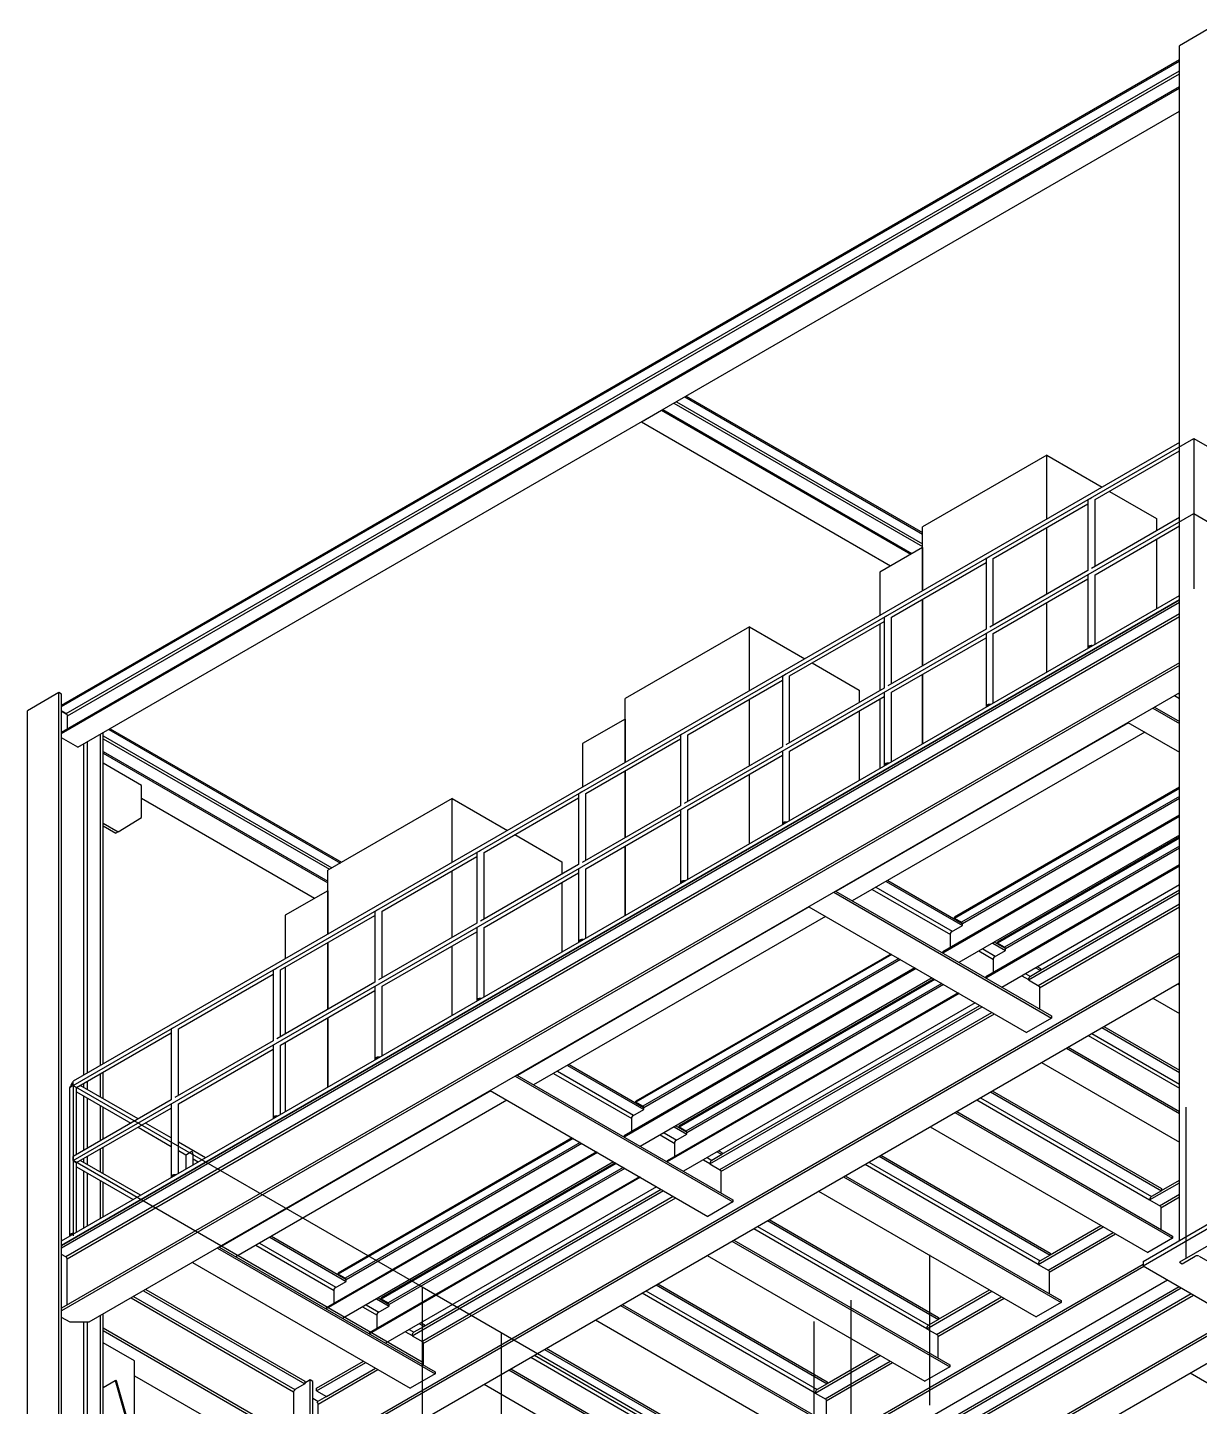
# Model space of a CAD drawing. Header units: inches. Extents: x -1490 to 2215, y -1057 to 1547.
# Drawn here: x 1652.7 to 1920.3, y -803.8 to -488.9 of the extents above; entities that cross this region are included whole.
import ezdxf

# ---------------------------------------------------------------- set-up
doc = ezdxf.new("R2010")
doc.units = ezdxf.units.IN
doc.header["$MEASUREMENT"] = 0

msp = doc.modelspace()

# ---------------------------------------------------------------- linework, layer by layer
at = {"color": 7, "linetype": 'Continuous', "lineweight": 25}
for p, q in [((1922.92, -488.94), (1915.76, -493.07)), ((1915.76, -765.85), (1915.76, -493.07)), ((1660.48, -643.63), (1915.76, -496.26)), ((1660.48, -643.96), (1915.76, -496.59)), ((1661.52, -645.58), (1915.76, -498.81)), ((1661.8, -646.07), (1915.76, -499.47)), ((1660.48, -649.78), (1915.76, -502.41)), ((1660.48, -650.11), (1915.76, -502.74)), ((1664.18, -653.27), (1915.76, -508.04)), ((1800.3, -574.69), (1857.03, -607.44)), ((1800.87, -574.36), (1857.03, -606.79)), ((1802.79, -573.25), (1857.03, -604.57)), ((1803.08, -573.09), (1857.03, -604.24)), ((1792.87, -578.98), (1797.47, -576.33)), ((1792.87, -578.98), (1849.77, -611.82)), ((1797.47, -576.33), (1854.36, -609.17)), ((1797.75, -576.16), (1854.65, -609.01)), ((1915.76, -583.67), (1663.09, -729.53)), ((1885.43, -586.58), (1857.03, -602.97)), ((1885.43, -601.18), (1885.43, -586.58)), ((1885.43, -586.58), (1898.07, -593.88)), ((1896.48, -596.71), (1915.76, -585.59)), ((1899.73, -594.84), (1910.48, -601.04)), ((1873.22, -610.14), (1894.82, -597.67)), ((1894.82, -596.71), (1894.82, -612.9)), ((1896.48, -611.94), (1896.48, -596.71)), ((1915.76, -600.82), (1895.65, -612.42)), ((1910.48, -601.04), (1910.48, -603.86)), ((1857.03, -617.57), (1857.03, -602.97)), ((1885.43, -618.32), (1885.43, -603.09)), ((1896.48, -613.86), (1915.76, -602.73)), ((1910.48, -605.78), (1910.48, -621.64)), ((1857.03, -607.63), (1847.29, -613.26)), ((1857.03, -607.63), (1857.03, -617.57)), ((1871.56, -610.14), (1871.56, -626.33)), ((1873.22, -625.37), (1873.22, -610.14)), ((1847.29, -613.26), (1847.29, -623.19)), ((1849.97, -623.56), (1871.56, -611.1)), ((1894.82, -612.9), (1872.39, -625.85)), ((1894.82, -613.86), (1894.82, -630.53)), ((1896.48, -629.73), (1896.48, -613.86)), ((1873.22, -627.29), (1894.82, -614.82)), ((1660.48, -765.97), (1915.76, -618.6)), ((1660.48, -766.99), (1915.76, -619.62)), ((1915.76, -619.62), (1660.48, -766.99)), ((1857.03, -619.49), (1857.03, -634.72)), ((1857.03, -634.72), (1857.03, -619.49)), ((1915.76, -620.23), (1660.48, -767.6)), ((1915.76, -622.82), (1661.44, -769.63)), ((1885.43, -636.11), (1885.43, -620.24)), ((1915.76, -623.47), (1661.73, -770.12)), ((1817.55, -625.76), (1789.15, -642.16)), ((1817.55, -625.76), (1830.19, -633.06)), ((1817.55, -640.36), (1817.55, -625.76)), ((1826.71, -636.99), (1848.31, -624.52)), ((1847.29, -625.11), (1847.29, -640.34)), ((1848.31, -623.56), (1848.31, -639.75)), ((1871.56, -626.33), (1849.14, -639.27)), ((1849.97, -638.8), (1849.97, -623.56)), ((1849.97, -640.71), (1871.56, -628.25)), ((1871.56, -627.29), (1871.56, -643.95)), ((1873.22, -643.15), (1873.22, -627.29)), ((1915.76, -633.99), (1660.48, -781.36)), ((1915.76, -634.6), (1660.48, -781.97)), ((1831.85, -634.02), (1842.6, -640.23)), ((1803.46, -650.41), (1825.05, -637.95)), ((1825.05, -636.99), (1825.05, -653.18)), ((1826.71, -652.22), (1826.71, -636.99)), ((1857.03, -636.63), (1857.03, -652.5)), ((1857.03, -652.5), (1857.03, -636.63)), ((1659.87, -640.79), (1652.71, -644.92)), ((1659.87, -913.57), (1659.87, -640.79)), ((1660.48, -641.14), (1659.87, -640.79)), ((1660.48, -913.22), (1660.48, -641.14)), ((1915.76, -640.8), (1666.72, -784.56)), ((1789.15, -656.76), (1789.15, -642.16)), ((1848.31, -639.75), (1825.88, -652.7)), ((1826.71, -654.14), (1848.31, -641.67)), ((1842.6, -640.23), (1842.6, -643.05)), ((1848.31, -640.71), (1848.31, -657.38)), ((1849.97, -656.58), (1849.97, -640.71)), ((1914.62, -641.45), (1915.76, -642.11)), ((1915.47, -640.96), (1915.76, -641.13)), ((1652.71, -917.7), (1652.71, -644.92)), ((1661.52, -645.58), (1660.48, -644.98)), ((1661.7, -645.77), (1660.48, -645.07)), ((1817.55, -657.51), (1817.55, -642.28)), ((1842.6, -644.96), (1842.6, -660.83)), ((1847.29, -642.26), (1847.29, -658.12)), ((1909.65, -644.32), (1915.76, -647.85)), ((1910.06, -644.09), (1915.76, -647.38)), ((1661.8, -649.02), (1661.8, -646.07)), ((1789.15, -646.82), (1779.41, -652.44)), ((1789.15, -646.82), (1789.15, -656.76)), ((1904.07, -647.67), (1837.3, -686.21)), ((1903.96, -647.61), (1915.76, -654.41)), ((1664.18, -653.27), (1660.48, -651.13)), ((1669.39, -725.89), (1669.39, -650.26)), ((1669.99, -725.55), (1669.99, -649.92)), ((1669.99, -650.67), (1722.2, -680.81)), ((1669.99, -651.32), (1721.64, -681.13)), ((1671.27, -649.18), (1724.13, -679.69)), ((1671.55, -649.02), (1724.41, -679.53)), ((1780.2, -663.84), (1801.8, -651.37)), ((1801.8, -650.41), (1801.8, -666.6)), ((1803.46, -665.65), (1803.46, -650.41)), ((1907.78, -649.81), (1841.02, -688.35)), ((1665.56, -728.1), (1665.56, -652.47)), ((1666.41, -727.61), (1666.41, -651.98)), ((1669.99, -654.26), (1721.27, -683.86)), ((1669.99, -654.59), (1721.27, -684.19)), ((1779.41, -652.44), (1779.41, -662.38)), ((1825.05, -653.18), (1802.63, -666.12)), ((1825.05, -654.14), (1825.05, -670.81)), ((1826.71, -670), (1826.71, -654.14)), ((1678.7, -661.96), (1669.99, -656.93)), ((1803.46, -667.56), (1825.05, -655.1)), ((1789.15, -658.67), (1789.15, -673.9)), ((1789.15, -673.9), (1789.15, -658.67)), ((1817.55, -675.29), (1817.55, -659.43)), ((1678.7, -669.31), (1678.7, -661.96)), ((1778.54, -663.84), (1778.54, -680.03)), ((1780.2, -679.07), (1780.2, -663.84)), ((1915.76, -662.4), (1864.38, -692.06)), ((1915.76, -662.67), (1864.38, -692.33)), ((1678.7, -664.92), (1718.25, -687.75)), ((1749.66, -664.95), (1721.27, -681.35)), ((1749.66, -679.55), (1749.66, -664.95)), ((1749.66, -664.95), (1762.31, -672.25)), ((1756.95, -677.26), (1778.54, -664.8)), ((1801.8, -666.6), (1779.37, -679.55)), ((1915.76, -664.47), (1865.95, -693.23)), ((1915.76, -664.96), (1866.16, -693.6)), ((1673.39, -672.58), (1678.7, -669.31)), ((1780.2, -680.99), (1801.8, -668.52)), ((1801.8, -667.56), (1801.8, -684.23)), ((1803.46, -683.43), (1803.46, -667.56)), ((1915.76, -668.78), (1861.66, -700.01)), ((1915.76, -669.05), (1861.66, -700.27)), ((1669.99, -670.61), (1673.39, -672.58)), ((1669.99, -671.22), (1672.86, -672.88)), ((1673.39, -672.58), (1672.86, -672.88)), ((1763.97, -673.21), (1774.72, -679.42)), ((1915.76, -673.33), (1865.38, -702.42)), ((1789.15, -675.82), (1789.15, -691.69)), ((1789.15, -691.69), (1789.15, -675.82)), ((1915.76, -673.75), (1874.21, -697.73)), ((1915.76, -674.02), (1874.21, -698)), ((1915.76, -675.82), (1875.77, -698.9)), ((1915.76, -676.31), (1875.98, -699.27)), ((1733.69, -690.69), (1755.29, -678.22)), ((1755.29, -677.26), (1755.29, -693.45)), ((1778.54, -680.03), (1756.12, -692.97)), ((1756.95, -692.5), (1756.95, -677.26)), ((1774.72, -679.42), (1774.72, -682.24)), ((1721.27, -695.94), (1721.27, -681.35)), ((1749.66, -696.7), (1749.66, -681.47)), ((1756.95, -694.41), (1778.54, -681.95)), ((1778.54, -680.99), (1778.54, -697.66)), ((1780.2, -696.85), (1780.2, -680.99)), ((1915.76, -680.12), (1871.48, -705.68)), ((1915.76, -680.39), (1871.49, -705.95)), ((1721.27, -686.01), (1711.53, -691.63)), ((1721.27, -686.01), (1721.27, -695.94)), ((1774.72, -684.15), (1774.72, -700.02)), ((1837.2, -686.15), (1886.51, -714.62)), ((1837.3, -686.21), (1837.3, -686.09)), ((1845.58, -685.72), (1863.43, -696.02)), ((1846.43, -685.23), (1863.86, -695.29)), ((1848.73, -683.9), (1866.16, -693.96)), ((1849.14, -683.66), (1866.14, -693.48)), ((1915.76, -684.68), (1875.2, -708.09)), ((1883.99, -704.19), (1915.76, -685.85)), ((1836.79, -686.38), (1886.51, -715.09)), ((1881.26, -706.38), (1915.76, -686.46)), ((1883.5, -707.67), (1915.76, -689.05)), ((1710.44, -704.12), (1732.03, -691.65)), ((1711.53, -691.63), (1711.53, -701.57)), ((1732.03, -690.69), (1732.03, -706.88)), ((1733.69, -705.92), (1733.69, -690.69)), ((1831.21, -689.73), (1764.55, -728.21)), ((1834.92, -691.87), (1768.26, -730.35)), ((1831.1, -689.67), (1880.82, -718.37)), ((1864.38, -692.33), (1864.38, -692.06)), ((1865.95, -693.23), (1864.38, -692.33)), ((1883.78, -708.16), (1915.76, -689.7)), ((1755.29, -693.45), (1732.86, -706.4)), ((1733.69, -707.84), (1755.29, -695.37)), ((1755.29, -694.41), (1755.29, -711.08)), ((1756.95, -710.28), (1756.95, -694.41)), ((1863.43, -695.78), (1863.65, -695.41)), ((1863.65, -695.41), (1866.16, -693.96)), ((1866.16, -693.96), (1866.16, -693.6)), ((1721.27, -697.86), (1721.27, -713.09)), ((1721.27, -713.09), (1721.27, -697.86)), ((1749.66, -714.48), (1749.66, -698.62)), ((1863.43, -698.98), (1863.43, -695.78)), ((1873.09, -697.96), (1875.98, -699.63)), ((1873.5, -697.73), (1875.96, -699.15)), ((1874.21, -698), (1874.21, -697.73)), ((1875.77, -698.9), (1874.21, -698)), ((1718.72, -813.97), (1915.76, -700.22)), ((1718.72, -814.58), (1915.76, -700.83)), ((1849.81, -700.47), (1791.63, -734.06)), ((1850.04, -700.6), (1791.63, -734.33)), ((1851.61, -701.51), (1793.19, -735.23)), ((1852.03, -701.75), (1793.4, -735.6)), ((1861.66, -700.27), (1861.66, -700.01)), ((1869.94, -699.78), (1873.26, -701.7)), ((1870.79, -699.29), (1873.68, -700.96)), ((1873.26, -701.46), (1873.48, -701.08)), ((1873.26, -704.66), (1873.26, -701.46)), ((1873.48, -701.08), (1875.98, -699.63)), ((1875.98, -699.63), (1875.98, -699.27)), ((1687.18, -717.54), (1708.78, -705.07)), ((1708.78, -704.12), (1708.78, -720.3)), ((1710.44, -719.35), (1710.44, -704.12)), ((1711.53, -703.49), (1711.53, -718.72)), ((1855.33, -703.66), (1788.9, -742.01)), ((1855.57, -703.79), (1788.91, -742.27)), ((1880.62, -704.96), (1881.68, -705.58)), ((1883.99, -704.25), (1881.68, -705.58)), ((1882.92, -703.63), (1883.99, -704.25)), ((1883.33, -703.4), (1883.99, -703.78)), ((1883.99, -703.78), (1883.99, -704.25)), ((1732.03, -706.88), (1709.61, -719.82)), ((1724.08, -817.68), (1915.76, -707.03)), ((1732.03, -707.84), (1732.03, -724.51)), ((1733.69, -723.7), (1733.69, -707.84)), ((1859.28, -705.93), (1792.62, -744.42)), ((1859.64, -706.14), (1801.46, -739.73)), ((1859.87, -706.28), (1801.46, -740)), ((1861.43, -707.18), (1803.02, -740.9)), ((1861.86, -707.42), (1803.23, -741.27)), ((1871.48, -705.94), (1871.48, -705.68)), ((1879.77, -705.45), (1881.26, -706.31)), ((1881.26, -706.31), (1881.26, -706.38)), ((1881.26, -706.38), (1883.71, -707.79)), ((1883.71, -707.79), (1883.78, -707.92)), ((1883.78, -707.92), (1883.78, -713.04)), ((1915.37, -707.25), (1915.76, -707.48)), ((1710.44, -721.26), (1732.03, -708.8)), ((1865.16, -709.33), (1798.73, -747.68)), ((1865.4, -709.46), (1798.74, -747.95)), ((1909.68, -710.54), (1915.76, -714.04)), ((1869.11, -711.61), (1802.45, -750.09)), ((1808.51, -748.38), (1870.65, -712.5)), ((1810.75, -749.67), (1872.89, -713.79)), ((1811.03, -750.16), (1873.46, -714.12)), ((1811.23, -746.19), (1870.12, -712.19)), ((1886.51, -714.62), (1886.51, -715.09)), ((1685.52, -717.54), (1685.52, -733.73)), ((1687.18, -732.77), (1687.18, -717.54)), ((1721.27, -715.01), (1721.27, -730.87)), ((1721.27, -730.87), (1721.27, -715.01)), ((1886.51, -715.09), (1880.82, -718.37)), ((1898.03, -717.26), (1915.76, -727.49)), ((1898.44, -717.02), (1915.76, -727.02)), ((1663.92, -730.97), (1685.52, -718.5)), ((1708.78, -720.3), (1686.35, -733.25)), ((1711.53, -720.63), (1711.53, -736.5)), ((1894.88, -719.08), (1915.76, -731.13)), ((1895.73, -718.59), (1915.76, -730.15)), ((1687.18, -734.69), (1708.78, -722.22)), ((1708.78, -721.26), (1708.78, -737.93)), ((1710.44, -737.13), (1710.44, -721.26)), ((1889.91, -721.95), (1915.76, -736.87)), ((1890.32, -721.71), (1915.76, -736.4)), ((1773.68, -727.23), (1791.1, -737.29)), ((1775.98, -725.9), (1793.4, -735.96)), ((1776.39, -725.67), (1793.38, -735.48)), ((1884.22, -725.23), (1915.76, -743.44)), ((1663.09, -730.49), (1663.09, -729.53)), ((1665.56, -730.95), (1665.56, -730.02)), ((1666.41, -731.44), (1666.41, -729.53)), ((1669.39, -733.16), (1669.39, -727.81)), ((1669.99, -733.51), (1669.99, -727.46)), ((1764.04, -728.38), (1813.76, -757.09)), ((1764.44, -728.15), (1813.76, -756.62)), ((1764.54, -728.21), (1764.54, -728.09)), ((1772.83, -727.72), (1790.68, -738.02)), ((1662.26, -730.97), (1662.26, -764.78)), ((1662.26, -730.97), (1662.26, -764.78)), ((1663.92, -746.2), (1663.92, -730.97)), ((1663.92, -746.2), (1663.92, -730.97)), ((1663.92, -731.92), (1676.29, -739.06)), ((1677.95, -738.1), (1664.75, -730.49)), ((1665.56, -745.25), (1665.56, -732.87)), ((1666.41, -744.76), (1666.41, -733.36)), ((1758.46, -731.73), (1696.56, -767.46)), ((1758.35, -731.67), (1808.07, -760.37)), ((1870.28, -733.28), (1909.35, -755.84)), ((1872.58, -731.95), (1911.65, -754.51)), ((1872.98, -731.72), (1911.65, -754.04)), ((1685.52, -733.73), (1663.09, -746.68)), ((1663.92, -748.11), (1685.52, -735.65)), ((1669.39, -743.04), (1669.39, -735.08)), ((1669.99, -742.69), (1669.99, -735.43)), ((1685.52, -734.69), (1685.52, -751.36)), ((1687.18, -750.55), (1687.18, -734.69)), ((1762.17, -733.87), (1700.27, -769.6)), ((1790.89, -737.41), (1793.4, -735.96)), ((1791.63, -734.33), (1791.63, -734.06)), ((1793.19, -735.23), (1791.63, -734.33)), ((1793.4, -735.96), (1793.4, -735.6)), ((1864.46, -736.64), (1914.17, -765.35)), ((1864.86, -736.41), (1914.17, -764.88)), ((1869.43, -733.77), (1908.92, -756.57)), ((1685.52, -742.47), (1679.61, -739.06)), ((1790.68, -737.78), (1790.89, -737.41)), ((1790.68, -740.98), (1790.68, -737.78)), ((1800.74, -739.73), (1803.21, -741.15)), ((1801.46, -740), (1801.46, -739.73)), ((1677.95, -740.02), (1685.52, -744.39)), ((1777.06, -742.47), (1723.64, -773.31)), ((1777.29, -742.6), (1723.64, -773.57)), ((1788.9, -742.27), (1788.9, -742.01)), ((1797.19, -741.78), (1800.5, -743.7)), ((1798.04, -741.29), (1800.93, -742.96)), ((1800.34, -739.96), (1803.23, -741.63)), ((1800.72, -743.08), (1803.23, -741.63)), ((1803.02, -740.9), (1801.46, -740)), ((1803.23, -741.63), (1803.23, -741.27)), ((1858.77, -739.93), (1908.49, -768.63)), ((1669.39, -750.31), (1669.39, -744.96)), ((1669.99, -750.66), (1669.99, -744.61)), ((1693.35, -746.99), (1687.18, -743.43)), ((1687.18, -745.35), (1688.83, -746.3)), ((1782.58, -745.66), (1720.91, -781.26)), ((1782.81, -745.79), (1720.92, -781.52)), ((1778.85, -743.51), (1725.2, -774.48)), ((1779.28, -743.75), (1725.42, -774.84)), ((1800.5, -743.46), (1800.72, -743.08)), ((1800.5, -746.66), (1800.5, -743.46)), ((1810.16, -745.63), (1811.23, -746.25)), ((1810.57, -745.4), (1811.23, -745.78)), ((1811.23, -745.78), (1811.23, -746.25)), ((1663.09, -747.63), (1663.09, -746.68)), ((1663.92, -763.98), (1663.92, -748.11)), ((1663.92, -763.98), (1663.92, -748.11)), ((1663.92, -749.07), (1676.84, -756.52)), ((1678.5, -755.57), (1664.75, -747.63)), ((1665.56, -748.1), (1665.56, -747.17)), ((1666.41, -748.59), (1666.41, -746.68)), ((1688.83, -746.3), (1688.83, -749.6)), ((1690.49, -748.64), (1690.49, -746.3)), ((1690.49, -747.26), (1691.69, -747.95)), ((1786.53, -747.93), (1724.63, -783.66)), ((1786.88, -748.14), (1733.47, -778.98)), ((1787.12, -748.28), (1733.47, -779.25)), ((1788.68, -749.18), (1735.03, -780.15)), ((1798.73, -747.94), (1798.73, -747.68)), ((1807.01, -747.45), (1808.51, -748.31)), ((1807.86, -746.96), (1808.93, -747.58)), ((1808.51, -748.31), (1808.51, -748.38)), ((1808.51, -748.38), (1810.95, -749.79)), ((1811.23, -746.25), (1808.93, -747.58)), ((1843.97, -748.47), (1883.47, -771.27)), ((1844.82, -747.98), (1883.89, -770.53)), ((1847.12, -746.65), (1886.19, -769.21)), ((1847.53, -746.42), (1886.19, -768.74)), ((1665.56, -763.03), (1665.56, -750.02)), ((1666.41, -762.54), (1666.41, -750.51)), ((1669.39, -760.82), (1669.39, -752.23)), ((1792.41, -751.33), (1730.74, -786.93)), ((1792.64, -751.46), (1730.75, -787.19)), ((1789.1, -749.42), (1735.24, -780.52)), ((1810.95, -749.79), (1811.03, -749.92)), ((1811.03, -749.92), (1811.03, -755.04)), ((1839, -751.34), (1888.72, -780.04)), ((1839.41, -751.1), (1888.72, -779.57)), ((1911.65, -754.45), (1915.76, -752.08)), ((1669.99, -760.47), (1669.99, -752.57)), ((1796.35, -753.61), (1734.46, -789.34)), ((1740.52, -787.62), (1797.9, -754.5)), ((1743.24, -785.44), (1797.37, -754.19)), ((1833.31, -754.62), (1883.03, -783.32)), ((1908.92, -756.63), (1915.76, -752.69)), ((1911.65, -754.51), (1909.35, -755.84)), ((1911.17, -757.93), (1915.76, -755.28)), ((1911.65, -754.04), (1911.65, -754.51)), ((1742.76, -788.92), (1800.14, -755.79)), ((1743.04, -789.41), (1800.7, -756.12)), ((1813.76, -757.09), (1808.07, -760.37)), ((1813.76, -756.62), (1813.76, -757.09)), ((1908.92, -756.57), (1908.92, -756.63)), ((1908.92, -756.63), (1911.37, -758.05)), ((1911.37, -758.05), (1911.45, -758.18)), ((1911.45, -758.42), (1915.76, -755.93)), ((1911.45, -758.18), (1911.45, -763.3)), ((1821.67, -761.35), (1860.74, -783.9)), ((1822.07, -761.11), (1860.74, -783.43)), ((1907.43, -770.66), (1924.4, -760.86)), ((1907.43, -771.68), (1924.4, -761.88)), ((1708.4, -764.91), (1725.39, -774.73)), ((1818.52, -763.16), (1858.01, -785.96)), ((1819.36, -762.67), (1858.44, -785.23)), ((1883.47, -771.33), (1898.32, -762.76)), ((1885.71, -772.62), (1900.56, -764.05)), ((1885.99, -773.11), (1901.12, -764.38)), ((1886.19, -769.14), (1897.79, -762.45)), ((1914.17, -764.88), (1914.17, -765.35)), ((1696.05, -767.63), (1745.77, -796.33)), ((1696.46, -767.4), (1745.77, -795.87)), ((1696.56, -767.46), (1696.56, -767.34)), ((1704.84, -766.97), (1722.69, -777.27)), ((1705.69, -766.48), (1723.11, -776.54)), ((1707.99, -765.15), (1725.42, -775.21)), ((1813.54, -766.03), (1863.26, -794.74)), ((1813.95, -765.8), (1863.26, -794.27)), ((1914.17, -765.35), (1908.49, -768.63)), ((1922.92, -766.69), (1915.76, -770.83)), ((1661.44, -769.63), (1660.48, -769.07)), ((1661.73, -780.64), (1661.73, -770.12)), ((1690.36, -770.92), (1740.08, -799.62)), ((1776.08, -847.08), (1907.43, -771.26)), ((1802.45, -862.92), (1961.1, -771.33)), ((1807.86, -769.32), (1857.57, -798.02)), ((1883.47, -771.27), (1883.47, -771.33)), ((1883.47, -771.33), (1885.92, -772.74)), ((1886.19, -769.21), (1883.89, -770.53)), ((1886.19, -768.74), (1886.19, -769.21)), ((1907.43, -770.66), (1907.43, -771.68)), ((1915.76, -770.83), (1916.36, -771.18)), ((1916.36, -771.18), (1919.34, -769.46)), ((1920.19, -769.46), (1928.25, -774.11)), ((1723.64, -773.57), (1723.64, -773.31)), ((1725.2, -774.48), (1723.64, -773.57)), ((1776.08, -847.7), (1907.59, -771.78)), ((1885.92, -772.74), (1885.99, -772.88)), ((1885.99, -772.88), (1885.99, -778)), ((1907.43, -771.68), (1924.4, -781.48)), ((1679.17, -777.38), (1715.99, -798.63)), ((1679.7, -777.07), (1715.99, -798.02)), ((1722.69, -777.03), (1722.91, -776.66)), ((1722.69, -780.23), (1722.69, -777.03)), ((1722.91, -776.66), (1725.42, -775.21)), ((1725.42, -775.21), (1725.42, -774.84)), ((1781.44, -850.79), (1912.96, -774.87)), ((1793.91, -777.37), (1832.98, -799.92)), ((1796.21, -776.04), (1835.28, -798.6)), ((1796.62, -775.81), (1835.28, -798.13)), ((1797.08, -844.84), (1915.62, -776.41)), ((1797.08, -845.45), (1916.15, -776.72)), ((1858.01, -786.03), (1872.86, -777.45)), ((1860.74, -783.84), (1872.33, -777.15)), ((1676.36, -779), (1713.46, -800.42)), ((1676.92, -778.67), (1713.74, -799.93)), ((1730.05, -780.54), (1732.94, -782.21)), ((1732.35, -779.21), (1735.24, -780.88)), ((1732.76, -778.98), (1735.22, -780.4)), ((1733.47, -779.25), (1733.47, -778.98)), ((1735.03, -780.15), (1733.47, -779.25)), ((1735.24, -780.88), (1735.24, -780.52)), ((1788.09, -780.73), (1837.81, -809.43)), ((1788.49, -780.49), (1837.81, -808.96)), ((1793.06, -777.86), (1832.56, -800.66)), ((1797.08, -859.21), (1937.17, -778.34)), ((1797.08, -848.69), (1918.96, -778.34)), ((1797.08, -859.82), (1937.7, -778.65)), ((1799.33, -846.75), (1918.39, -778.01)), ((1860.25, -787.32), (1875.1, -778.75)), ((1860.54, -787.81), (1875.67, -779.07)), ((1888.72, -780.04), (1883.03, -783.32)), ((1888.72, -779.57), (1888.72, -780.04)), ((1662.42, -784.56), (1660.48, -783.44)), ((1669.39, -917.35), (1669.39, -783.02)), ((1669.99, -917.7), (1669.99, -782.67)), ((1720.91, -781.52), (1720.91, -781.26)), ((1729.2, -781.03), (1732.52, -782.94)), ((1732.52, -782.71), (1732.73, -782.33)), ((1732.52, -785.9), (1732.52, -782.71)), ((1732.73, -782.33), (1735.24, -780.88)), ((1860.74, -783.9), (1858.44, -785.23)), ((1860.74, -783.43), (1860.74, -783.9)), ((1666.72, -784.56), (1662.42, -784.56)), ((1665.56, -915.15), (1665.56, -784.56)), ((1666.41, -915.64), (1666.41, -784.56)), ((1669.99, -785.84), (1715.99, -812.39)), ((1669.99, -786.45), (1715.99, -813.01)), ((1730.74, -787.19), (1730.74, -786.93)), ((1739.03, -786.7), (1740.52, -787.56)), ((1739.87, -786.21), (1740.94, -786.83)), ((1743.24, -785.5), (1740.94, -786.83)), ((1742.18, -784.88), (1743.24, -785.5)), ((1742.58, -784.65), (1743.24, -785.03)), ((1743.24, -785.03), (1743.24, -785.5)), ((1782.4, -784.01), (1832.12, -812.72)), ((1858.01, -785.96), (1858.01, -786.03)), ((1858.01, -786.03), (1860.46, -787.44)), ((1677.11, -793.35), (1669.99, -789.25)), ((1740.52, -787.56), (1740.52, -787.62)), ((1740.52, -787.62), (1742.97, -789.04)), ((1742.97, -789.04), (1743.04, -789.17)), ((1743.04, -789.17), (1743.04, -794.29)), ((1860.46, -787.44), (1860.54, -787.57)), ((1860.54, -787.57), (1860.54, -792.69)), ((1677.11, -811.93), (1677.11, -793.35)), ((1767.6, -792.55), (1807.1, -815.36)), ((1768.45, -792.06), (1807.52, -814.62)), ((1770.75, -790.74), (1809.83, -813.29)), ((1771.16, -790.5), (1809.83, -812.82)), ((1832.56, -800.72), (1847.4, -792.15)), ((1835.28, -798.53), (1846.87, -791.84)), ((1718.72, -799.6), (1729.38, -793.44)), ((1718.72, -800.21), (1729.91, -793.75)), ((1719.09, -803.24), (1732.72, -795.37)), ((1720.96, -801.5), (1732.15, -795.04)), ((1745.77, -796.33), (1740.08, -799.62)), ((1745.77, -795.87), (1745.77, -796.33)), ((1762.63, -795.43), (1812.35, -824.13)), ((1763.04, -795.19), (1812.35, -823.66)), ((1834.8, -802.01), (1849.65, -793.44)), ((1835.08, -802.5), (1850.21, -793.77)), ((1863.26, -794.74), (1857.57, -798.02)), ((1863.26, -794.27), (1863.26, -794.74)), ((1918.15, -796.13), (1946.86, -812.71)), ((1669.99, -799.41), (1672.72, -797.83)), ((1672.72, -797.83), (1712.42, -936.68)), ((1672.72, -797.83), (1672.88, -797.85)), ((1672.88, -797.85), (1712.58, -936.7)), ((1712.71, -936.76), (1673.01, -797.92)), ((1677.11, -796.76), (1702.96, -811.68)), ((1715.99, -798.63), (1713.74, -799.93)), ((1717.24, -797.71), (1715.99, -798.43)), ((1715.99, -798.02), (1715.99, -798.63)), ((1717.84, -798.06), (1717.24, -797.71)), ((1717.24, -946.68), (1717.24, -797.71)), ((1717.84, -946.33), (1717.84, -798.06)), ((1718.72, -800.21), (1718.72, -799.6)), ((1756.94, -798.71), (1806.66, -827.41)), ((1835.28, -798.6), (1832.98, -799.92)), ((1835.28, -798.13), (1835.28, -798.6)), ((1713.46, -800.42), (1713.46, -810.94)), ((1718.98, -802.64), (1717.84, -801.98)), ((1718.72, -800.21), (1720.96, -801.5)), ((1720.96, -801.5), (1718.81, -802.75)), ((1832.56, -800.66), (1832.56, -800.72)), ((1832.56, -800.72), (1835, -802.13)), ((1835, -802.13), (1835.08, -802.27)), ((1835.08, -802.27), (1835.08, -807.39)), ((1719.09, -813.75), (1719.09, -803.24))]:
    msp.add_line(p, q, dxfattribs=at)
at = {"color": 7, "linetype": 'Continuous'}
for p, q in [((1663.09, -730.49), (1918.98, -582.77)), ((1918.98, -582.77), (1989.82, -623.67)), ((1918.98, -582.77), (1918.98, -617.06)), ((1663.09, -747.63), (1918.98, -599.92)), ((1918.98, -599.92), (1989.82, -640.82)), ((1663.09, -730.49), (1742.81, -776.5)), ((1663.09, -730.49), (1663.09, -764.78)), ((1917.21, -735.46), (1917.21, -769.75)), ((1742.81, -793.65), (1663.09, -747.63)), ((1858.64, -769.18), (1858.64, -803.48)), ((1742.81, -776.5), (1760.84, -786.91)), ((1742.81, -776.5), (1742.81, -810.8)), ((1840.68, -779.53), (1840.68, -813.83)), ((1760.84, -786.91), (1832.81, -828.46)), ((1760.84, -786.91), (1760.84, -821.21)), ((1832.25, -784.41), (1832.25, -818.7))]:
    msp.add_line(p, q, dxfattribs=at)
at = {"color": 7, "linetype": 'Continuous', "lineweight": 25, "flags": 128}
for points in [[(1895.88, -630.07), (1895.86, -630.07), (1895.76, -630.05), (1895.65, -630.05), (1895.54, -630.05), (1895.43, -630.07), (1895.33, -630.09), (1895.23, -630.11), (1895.14, -630.15), (1895.06, -630.19), (1894.99, -630.24), (1894.93, -630.29), (1894.88, -630.35), (1894.85, -630.41), (1894.83, -630.47), (1894.82, -630.53), (1894.83, -630.59), (1894.85, -630.65), (1894.85, -630.67)], [(1895.77, -630.14), (1895.7, -630.13), (1895.6, -630.13), (1895.5, -630.14), (1895.41, -630.16), (1895.32, -630.18), (1895.24, -630.21), (1895.16, -630.25), (1895.1, -630.29), (1895.04, -630.34), (1895, -630.39), (1894.98, -630.45), (1894.96, -630.5), (1894.96, -630.56), (1894.97, -630.6)], [(1872.63, -643.5), (1872.61, -643.49), (1872.5, -643.48), (1872.39, -643.48), (1872.29, -643.48), (1872.18, -643.49), (1872.08, -643.51), (1871.98, -643.54), (1871.89, -643.57), (1871.81, -643.62), (1871.74, -643.66), (1871.67, -643.72), (1871.63, -643.77), (1871.59, -643.83), (1871.57, -643.89), (1871.56, -643.95), (1871.57, -644.02), (1871.59, -644.08), (1871.6, -644.09)], [(1872.51, -643.56), (1872.44, -643.56), (1872.34, -643.56), (1872.25, -643.57), (1872.15, -643.58), (1872.06, -643.61), (1871.98, -643.64), (1871.91, -643.67), (1871.84, -643.72), (1871.79, -643.76), (1871.75, -643.82), (1871.72, -643.87), (1871.71, -643.93), (1871.71, -643.98), (1871.71, -644.02)], [(1849.37, -656.92), (1849.35, -656.92), (1849.25, -656.9), (1849.14, -656.9), (1849.03, -656.9), (1848.92, -656.92), (1848.82, -656.94), (1848.72, -656.97), (1848.63, -657), (1848.55, -657.04), (1848.48, -657.09), (1848.42, -657.14), (1848.37, -657.2), (1848.34, -657.26), (1848.32, -657.32), (1848.31, -657.38), (1848.32, -657.44), (1848.34, -657.5), (1848.34, -657.52)], [(1849.26, -656.99), (1849.19, -656.98), (1849.09, -656.98), (1848.99, -656.99), (1848.9, -657.01), (1848.81, -657.03), (1848.72, -657.06), (1848.65, -657.1), (1848.59, -657.14), (1848.53, -657.19), (1848.49, -657.24), (1848.46, -657.3), (1848.45, -657.35), (1848.45, -657.41), (1848.46, -657.45)], [(1826.12, -670.35), (1826.1, -670.34), (1825.99, -670.33), (1825.88, -670.33), (1825.77, -670.33), (1825.67, -670.34), (1825.57, -670.36), (1825.47, -670.39), (1825.38, -670.42), (1825.3, -670.47), (1825.22, -670.51), (1825.16, -670.57), (1825.12, -670.62), (1825.08, -670.68), (1825.06, -670.74), (1825.05, -670.81), (1825.06, -670.87), (1825.08, -670.93), (1825.09, -670.94)], [(1826, -670.41), (1825.93, -670.41), (1825.83, -670.41), (1825.74, -670.42), (1825.64, -670.43), (1825.55, -670.46), (1825.47, -670.49), (1825.39, -670.52), (1825.33, -670.57), (1825.28, -670.61), (1825.24, -670.67), (1825.21, -670.72), (1825.19, -670.78), (1825.19, -670.83), (1825.2, -670.87)], [(1802.86, -683.77), (1802.84, -683.77), (1802.74, -683.76), (1802.63, -683.75), (1802.52, -683.76), (1802.41, -683.77), (1802.31, -683.79), (1802.21, -683.82), (1802.12, -683.85), (1802.04, -683.89), (1801.97, -683.94), (1801.91, -683.99), (1801.86, -684.05), (1801.83, -684.11), (1801.8, -684.17), (1801.8, -684.23), (1801.8, -684.29), (1801.83, -684.35), (1801.83, -684.37)], [(1802.75, -683.84), (1802.68, -683.83), (1802.58, -683.83), (1802.48, -683.84), (1802.39, -683.86), (1802.3, -683.88), (1802.21, -683.91), (1802.14, -683.95), (1802.08, -683.99), (1802.02, -684.04), (1801.98, -684.09), (1801.95, -684.15), (1801.94, -684.2), (1801.94, -684.26), (1801.95, -684.3)], [(1779.61, -697.2), (1779.59, -697.19), (1779.48, -697.18), (1779.37, -697.18), (1779.26, -697.18), (1779.16, -697.19), (1779.05, -697.21), (1778.96, -697.24), (1778.87, -697.28), (1778.79, -697.32), (1778.71, -697.36), (1778.65, -697.42), (1778.61, -697.47), (1778.57, -697.53), (1778.55, -697.59), (1778.54, -697.66), (1778.55, -697.72), (1778.57, -697.78), (1778.58, -697.79)], [(1779.49, -697.26), (1779.42, -697.26), (1779.32, -697.26), (1779.23, -697.27), (1779.13, -697.28), (1779.04, -697.31), (1778.96, -697.34), (1778.88, -697.37), (1778.82, -697.42), (1778.77, -697.46), (1778.73, -697.52), (1778.7, -697.57), (1778.68, -697.63), (1778.68, -697.68), (1778.69, -697.72)], [(1756.35, -710.62), (1756.33, -710.62), (1756.22, -710.61), (1756.12, -710.6), (1756.01, -710.61), (1755.9, -710.62), (1755.8, -710.64), (1755.7, -710.67), (1755.61, -710.7), (1755.53, -710.74), (1755.46, -710.79), (1755.4, -710.84), (1755.35, -710.9), (1755.31, -710.96), (1755.29, -711.02), (1755.29, -711.08), (1755.29, -711.14), (1755.31, -711.2), (1755.32, -711.22)], [(1756.23, -710.69), (1756.17, -710.68), (1756.07, -710.68), (1755.97, -710.69), (1755.88, -710.71), (1755.79, -710.73), (1755.7, -710.76), (1755.63, -710.8), (1755.56, -710.84), (1755.51, -710.89), (1755.47, -710.94), (1755.44, -711), (1755.43, -711.05), (1755.43, -711.11), (1755.44, -711.15)], [(1733.1, -724.05), (1733.08, -724.04), (1732.97, -724.03), (1732.86, -724.03), (1732.75, -724.03), (1732.65, -724.04), (1732.54, -724.06), (1732.45, -724.09), (1732.36, -724.13), (1732.27, -724.17), (1732.2, -724.21), (1732.14, -724.27), (1732.09, -724.32), (1732.06, -724.38), (1732.04, -724.44), (1732.03, -724.51), (1732.04, -724.57), (1732.06, -724.63), (1732.06, -724.64)], [(1732.98, -724.11), (1732.91, -724.11), (1732.81, -724.11), (1732.71, -724.12), (1732.62, -724.13), (1732.53, -724.16), (1732.45, -724.19), (1732.37, -724.22), (1732.31, -724.27), (1732.26, -724.31), (1732.21, -724.37), (1732.19, -724.42), (1732.17, -724.48), (1732.17, -724.53), (1732.18, -724.57)], [(1709.84, -737.47), (1709.82, -737.47), (1709.71, -737.46), (1709.61, -737.45), (1709.5, -737.46), (1709.39, -737.47), (1709.29, -737.49), (1709.19, -737.52), (1709.1, -737.55), (1709.02, -737.59), (1708.95, -737.64), (1708.89, -737.69), (1708.84, -737.75), (1708.8, -737.81), (1708.78, -737.87), (1708.78, -737.93), (1708.78, -737.99), (1708.8, -738.05), (1708.81, -738.07)], [(1709.72, -737.54), (1709.65, -737.53), (1709.56, -737.53), (1709.46, -737.54), (1709.36, -737.56), (1709.27, -737.58), (1709.19, -737.61), (1709.12, -737.65), (1709.05, -737.69), (1709, -737.74), (1708.96, -737.79), (1708.93, -737.85), (1708.92, -737.9), (1708.92, -737.96), (1708.93, -738)], [(1686.58, -750.9), (1686.56, -750.89), (1686.46, -750.88), (1686.35, -750.88), (1686.24, -750.88), (1686.14, -750.89), (1686.03, -750.91), (1685.94, -750.94), (1685.84, -750.98), (1685.76, -751.02), (1685.69, -751.06), (1685.63, -751.12), (1685.58, -751.17), (1685.55, -751.23), (1685.53, -751.29), (1685.52, -751.36), (1685.53, -751.42), (1685.55, -751.48), (1685.55, -751.49)], [(1686.47, -750.96), (1686.4, -750.96), (1686.3, -750.96), (1686.2, -750.97), (1686.11, -750.98), (1686.02, -751.01), (1685.94, -751.04), (1685.86, -751.07), (1685.8, -751.12), (1685.74, -751.16), (1685.7, -751.22), (1685.68, -751.27), (1685.66, -751.33), (1685.66, -751.38), (1685.67, -751.42)], [(1663.33, -764.32), (1663.31, -764.32), (1663.2, -764.31), (1663.09, -764.3), (1662.99, -764.31), (1662.88, -764.32), (1662.78, -764.34), (1662.68, -764.37), (1662.59, -764.4), (1662.51, -764.44), (1662.44, -764.49), (1662.38, -764.54), (1662.33, -764.6), (1662.29, -764.66), (1662.27, -764.72), (1662.26, -764.78), (1662.27, -764.84), (1662.29, -764.9), (1662.3, -764.92)], [(1663.33, -764.32), (1663.31, -764.32), (1663.2, -764.31), (1663.09, -764.3), (1662.99, -764.31), (1662.88, -764.32), (1662.78, -764.34), (1662.68, -764.37), (1662.59, -764.4), (1662.51, -764.44), (1662.44, -764.49), (1662.38, -764.54), (1662.33, -764.6), (1662.29, -764.66), (1662.27, -764.72), (1662.26, -764.78), (1662.27, -764.84), (1662.29, -764.9), (1662.3, -764.92)], [(1663.21, -764.39), (1663.14, -764.38), (1663.05, -764.38), (1662.95, -764.39), (1662.85, -764.41), (1662.76, -764.43), (1662.68, -764.46), (1662.61, -764.5), (1662.54, -764.54), (1662.49, -764.59), (1662.45, -764.64), (1662.42, -764.7), (1662.41, -764.75), (1662.41, -764.81), (1662.41, -764.85)], [(1663.21, -764.39), (1663.14, -764.38), (1663.05, -764.38), (1662.95, -764.39), (1662.85, -764.41), (1662.76, -764.43), (1662.68, -764.46), (1662.61, -764.5), (1662.54, -764.54), (1662.49, -764.59), (1662.45, -764.64), (1662.42, -764.7), (1662.41, -764.75), (1662.41, -764.81), (1662.41, -764.85)]]:
    msp.add_lwpolyline(points, dxfattribs=at)
at = {"color": 7, "linetype": 'Continuous', "lineweight": 25}
for centre, radius, start, end in [((1661.19, -646.1), 0.615, 2.6055, 57.3945), ((1865.7, -693.62), 0.461, 2.6055, 57.3945), ((1875.52, -699.29), 0.461, 2.6055, 57.3945), ((1882.17, -706.35), 0.915, 122.3869, 177.6131), ((1663.78, -730.88), 1.28, 122.6055, 177.3945), ((1663.66, -730.81), 1.06, 122.4868, 177.5195), ((1792.94, -735.62), 0.461, 2.6055, 57.3945), ((1802.77, -741.29), 0.461, 2.6055, 57.3945), ((1809.42, -748.35), 0.915, 122.3869, 177.6131), ((1909.84, -756.61), 0.915, 122.3869, 177.6131), ((1661.11, -770.15), 0.615, 2.6055, 57.3945), ((1884.38, -771.31), 0.915, 122.3869, 177.6131), ((1919.76, -770.27), 0.915, 62.391, 117.609), ((1724.95, -774.87), 0.461, 2.6055, 57.3945), ((1734.78, -780.54), 0.461, 2.6055, 57.3945), ((1741.43, -787.6), 0.915, 122.3869, 177.6131), ((1858.93, -786), 0.915, 122.3869, 177.6131), ((1672.89, -797.99), 0.135, 30.2555, 94.4382), ((1714.08, -800.45), 0.615, 122.6055, 177.3945), ((1718.48, -803.26), 0.615, 2.6055, 57.3945), ((1833.47, -800.7), 0.915, 122.3869, 177.6131)]:
    msp.add_arc(centre, radius, start, end, dxfattribs=at)
for centre, major_axis, ratio, start_param, end_param in [((1895.65, -596.24), (0.83, 0.479), 0.00007, 3.141552, 4.712348), ((1872.39, -609.66), (0.83, 0.479), 0.00007, 3.141552, 4.712348), ((1849.14, -623.09), (0.83, 0.479), 0.00007, 3.141552, 4.712348), ((1825.88, -636.51), (0.83, 0.479), 0.00007, 3.141552, 4.712348), ((1802.63, -649.94), (0.83, 0.479), 0.00007, 3.141552, 4.712348), ((1779.37, -663.36), (0.83, 0.479), 0.00007, 3.141552, 4.712348), ((1756.12, -676.79), (0.83, 0.479), 0.00007, 3.141552, 4.712348), ((1732.86, -690.21), (0.83, 0.479), 0.00007, 3.141552, 4.712348), ((1709.61, -703.64), (0.83, 0.479), 0.00007, 3.141552, 4.712348), ((1686.35, -717.06), (0.83, 0.479), 0.00007, 3.141552, 4.712348), ((1663.09, -730.49), (0.83, 0.479), 0.00007, 2.356154, 4.712348), ((1663.09, -730.49), (0.83, 0.479), 0.00007, 2.356154, 4.712348), ((1663.09, -730.49), (0.83, -0.479), 0.00007, 4.71243, 6.283226), ((1689.66, -745.82), (0.83, 0.479), 0.00007, 3.141552, 5.497747), ((1689.66, -745.82), (-0.59, 1.02), 0.577335, 3.92695, 4.712348), ((1663.09, -747.63), (0.83, -0.479), 0.00007, 4.71243, 6.283226)]:
    msp.add_ellipse(centre, major_axis=major_axis, ratio=ratio, start_param=start_param, end_param=end_param, dxfattribs=at)

doc.saveas('drawing.dxf')
